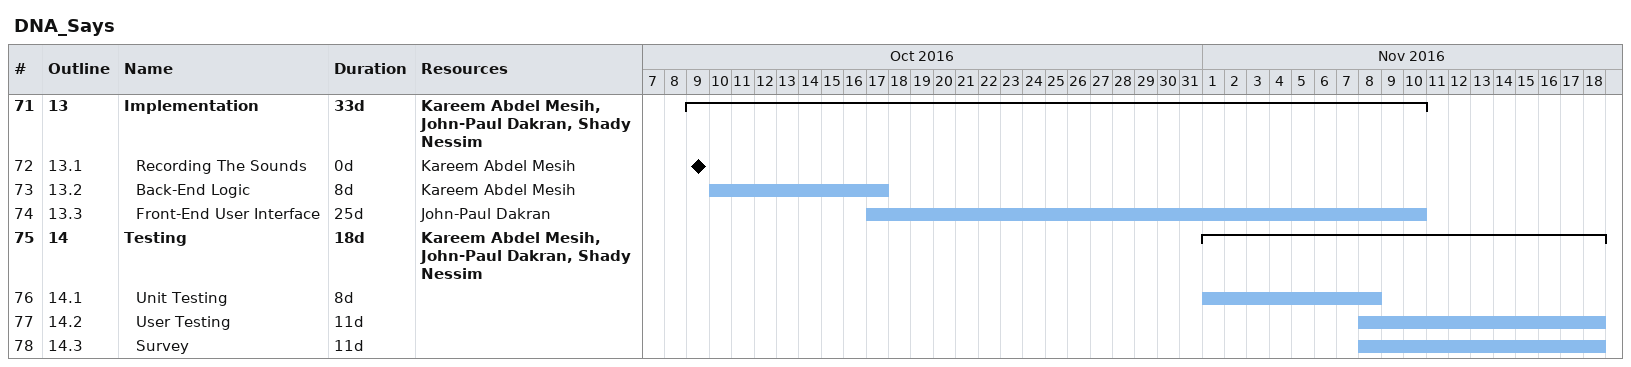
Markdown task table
DNA_Says

| ID | WBS | Task | Duration | Start | Finish | Resources |
|---|---|---|---|---|---|---|
| 71 | 13 | **Implementation** | 33d | 2016-10-09 | 2016-11-10 | Kareem Abdel Mesih, John-Paul Dakran, Shady Nessim |
| 72 | 13.1 | Recording The Sounds | 0d | 2016-10-09 | 2016-10-09 | Kareem Abdel Mesih |
| 73 | 13.2 | Back-End Logic | 8d | 2016-10-10 | 2016-10-17 | Kareem Abdel Mesih |
| 74 | 13.3 | Front-End User Interface | 25d | 2016-10-17 | 2016-11-10 | John-Paul Dakran |
| 75 | 14 | **Testing** | 18d | 2016-11-01 | 2016-11-18 | Kareem Abdel Mesih, John-Paul Dakran, Shady Nessim |
| 76 | 14.1 | Unit Testing | 8d | 2016-11-01 | 2016-11-08 |  |
| 77 | 14.2 | User Testing | 11d | 2016-11-08 | 2016-11-18 |  |
| 78 | 14.3 | Survey | 11d | 2016-11-08 | 2016-11-18 |  |
